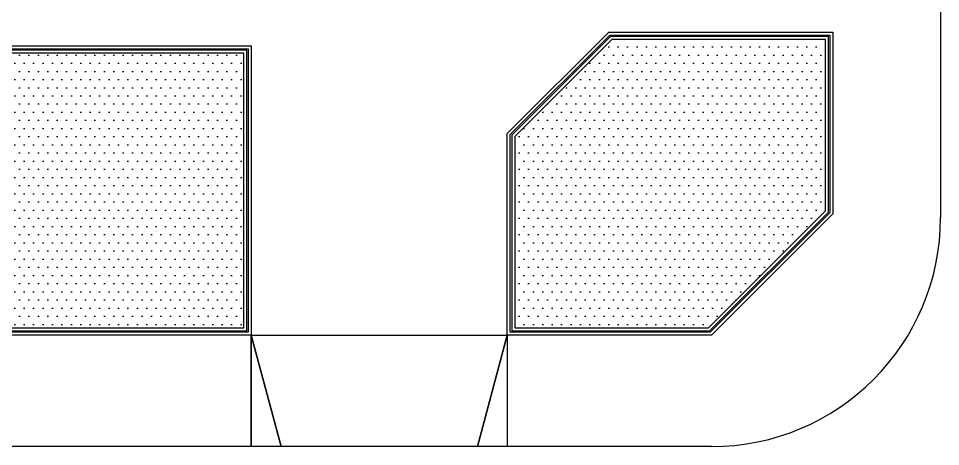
# Model space of a CAD drawing. Extents: x 100 to 738, y -85 to 470.
# Drawn here: x 639.51 to 651.93, y 447.94 to 453.71 of the extents above; entities that cross this region are included whole.
import ezdxf

# ---------------------------------------------------------------- set-up
doc = ezdxf.new("R2010")
doc.units = 0
doc.layers.get('0').update_dxf_attribs({"linetype": 'CONTINUOUS'})
for name, color, linetype in [('ARQ-PIS', 1, 'CONTINUOUS'), ('ARQ-X01', 1, 'CONTINUOUS'), ('ARQ-X03', 3, 'CONTINUOUS'), ('PSG-PLT', 64, 'CONTINUOUS')]:
    doc.layers.add(name, color=color, linetype=linetype)
doc.layers.add('PISOS-P', color=7, linetype='CONTINUOUS', lineweight=18)
pattern_1 = [(0, (729.69206, 423.96035), (0.0635, 0.10998523), [0, -0.127])]

# ---------------------------------------------------------------- blocks, each defined once
blk = doc.blocks.new('BASE ARQ')
at = {"layer": 'PSG-PLT'}
h = blk.add_hatch(dxfattribs=at)
h.set_pattern_fill('TRIDOTS', color=256, scale=0.005)
h.set_pattern_definition(pattern_1)
h.paths.add_polyline_path([(757.231, 475.339), (755.925, 474.033), (755.925, 471.455), (758.534, 471.455), (760.11, 473.031), (760.11, 475.339)])
h = blk.add_hatch(dxfattribs=at)
h.set_pattern_fill('TRIDOTS', color=256, scale=0.005)
h.set_pattern_definition(pattern_1)
h.paths.add_polyline_path([(745.115, 475.155), (745.115, 471.455), (752.275, 471.455), (752.275, 475.155)])
at = {"layer": 'ARQ-PIS'}
for p, q in [((761.66, 490.971), (761.66, 472.939)), ((752.375, 471.355), (755.825, 471.355)), ((752.375, 471.355), (752.777, 469.855)), ((752.375, 471.355), (752.375, 469.855)), ((755.825, 471.355), (755.423, 469.855)), ((755.825, 471.355), (755.825, 469.855)), ((758.575, 469.855), (722.11, 469.855))]:
    blk.add_line(p, q, dxfattribs=at)
blk.add_arc((758.575, 472.939), 3.085, 270, 0, dxfattribs=at)
at = {"layer": 'ARQ-X01'}
for points in [[(760.21, 475.439), (760.21, 472.989), (758.575, 471.355), (755.825, 471.355), (755.825, 474.075), (757.19, 475.439)], [(757.231, 475.339), (755.925, 474.033), (755.925, 471.455), (758.534, 471.455), (760.11, 473.031), (760.11, 475.339)], [(752.375, 475.255), (752.375, 471.355), (745.015, 471.355), (745.015, 475.255)], [(745.115, 475.155), (745.115, 471.455), (752.275, 471.455), (752.275, 475.155)]]:
    blk.add_lwpolyline(points, close=True, dxfattribs=at)
at = {"layer": 'ARQ-X03'}
for points in [[(760.17, 475.399), (760.17, 473.006), (758.559, 471.395), (755.865, 471.395), (755.865, 474.058), (757.206, 475.399)], [(757.215, 475.379), (755.885, 474.05), (755.885, 471.415), (758.55, 471.415), (760.15, 473.014), (760.15, 475.379)], [(752.335, 475.215), (752.335, 471.395), (745.055, 471.395), (745.055, 475.215)], [(745.075, 475.195), (745.075, 471.415), (752.315, 471.415), (752.315, 475.195)]]:
    blk.add_lwpolyline(points, close=True, dxfattribs=at)
at = {"layer": 'PISOS-P', "lineweight": 25}
for p, q in [((752.375, 469.855), (752.375, 471.355)), ((752.777, 469.855), (752.375, 471.355)), ((755.423, 469.855), (755.825, 471.355))]:
    blk.add_line(p, q, dxfattribs=at)

msp = doc.modelspace()

# ---------------------------------------------------------------- block references
msp.add_blockref('BASE ARQ', (-109.732, -21.914))

doc.saveas('drawing.dxf')
